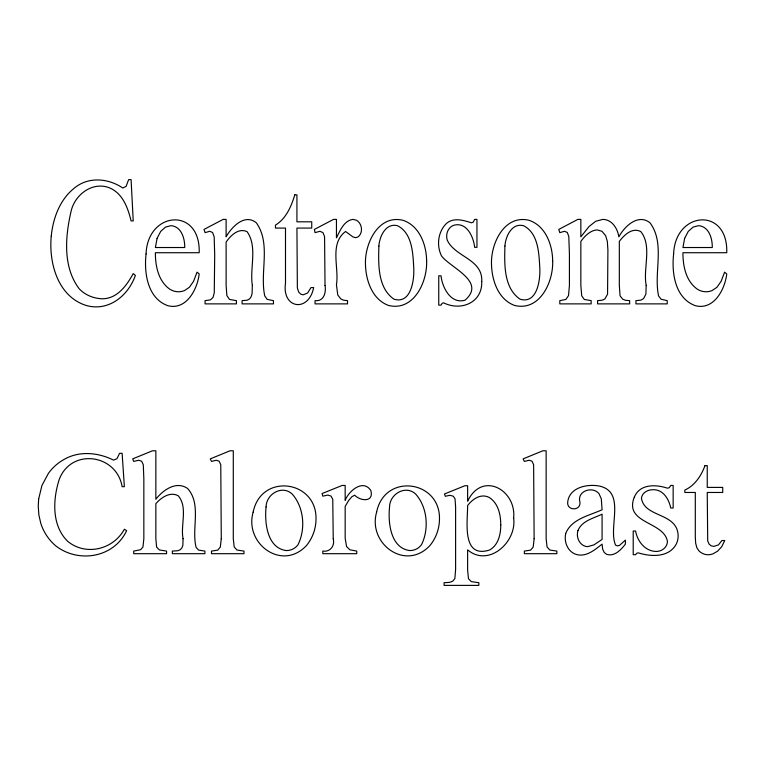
<?xml version="1.0" encoding="UTF-8"?>
<svg xmlns="http://www.w3.org/2000/svg" width="765" height="765" viewBox="0 0 765 765"><rect width="100%" height="100%" fill="white"/><g stroke="black" fill="none" stroke-linecap="round" stroke-linejoin="round"><path stroke-width="1.15" d="M183.065 538.713L182.845 545.512L181.85 547.931L180.311 549.672L177.796 550.733L172.355 551.087L172.355 553.688L204.915 553.688L204.915 551.087L198.546 550.073L196.089 547.319C191.327 528.347 201.74 504.546 187.693 488.558C176.294 480.468 162.993 490.078 155.85 499.268L155.85 450.776L152.522 450.776L132.689 458.885L133.703 461.419L138.628 460.262L141.63 461.199L143.294 464.747L143.839 478.718L143.839 538.713L142.969 546.956L140.655 549.71L133.703 551.087L133.703 553.688L166.56 553.688L166.56 551.087L159.436 549.968L156.615 547.176L155.85 538.713L155.85 503.686C161.128 497.594 170.26 491.159 178.36 495.902C188.027 507.358 180.358 525.259 183.065 538.713M252.345 285.326L252.068 293.75L251.111 296.743L249.61 298.905L247.181 300.215L242.103 300.645L242.103 303.877L273.459 303.877L273.459 300.645L267.195 299.392L264.738 295.902C259.631 272.111 271.298 243.796 256.294 222.749C244.609 213.311 231.747 226.947 226.115 236.768L226.115 219.392L223.141 219.392L204.035 229.423L205.077 232.646L209.715 231.307L212.584 232.474L214.171 236.863L214.697 254.869L214.267 292.842L212.995 297.47L210.518 299.851L205.077 300.645L205.077 303.877L236.423 303.877L236.423 300.645L229.538 299.44L226.88 295.634L226.115 285.326L226.115 242.056C230.628 235.563 238.498 227.616 247.076 231.671C257.834 246.846 249.543 268.142 252.345 285.326M646.186 285.326L645.909 294.018L643.623 298.589L640.888 300.138L635.935 300.645L635.935 303.877L667.223 303.877L667.223 300.645L661.132 299.258L658.569 295.902C653.482 272.149 665.483 243.528 649.954 222.749C637.981 213.311 624.441 226.459 618.847 236.863C617.585 228.563 612.153 219.545 602.858 219.392L595.725 221.267L589.012 226.555L580.845 236.863L580.845 219.392L577.871 219.392L558.766 229.423L559.798 232.646L564.436 231.307L567.276 232.426L568.797 236.5L569.428 253.97L569.428 285.326L568.519 295.586L565.89 299.44L559.798 300.645L559.798 303.877L591.154 303.877L591.154 300.645L584.269 299.44L581.706 295.806L580.845 285.326L580.845 241.338C584.843 236.05 590.102 230.418 597.111 229.873L601.969 231.307L605.622 235.601L607.334 241.405L607.907 250.031L607.563 294.2L604.828 299.039L602.036 300.243L597.589 300.645L597.589 303.877L629.643 303.877L629.643 300.645L625.502 300.301L622.787 299.258L620.052 295.806L619.325 285.326L619.325 241.338C624.259 235.065 632.139 227.09 640.802 231.575C652.382 246.101 642.868 268.563 646.186 285.326M325.02 285.422C326.349 292.354 323.853 301.793 315.056 300.645L315.056 303.877L347.52 303.877L347.52 300.645L343.734 300.243L340.941 299.039L337.757 295.003L336.447 284.704C339.297 267.779 329.093 243.586 345.579 231.489L352.904 236.892L355.476 237.666L357.8 237.064C363.557 233.019 362.256 223.342 356.261 220.138L352.78 219.392C343.762 220.817 340.109 230.695 336.447 237.848L336.447 219.392L333.54 219.392L314.367 229.423L315.056 232.646L319.904 231.307L322.916 232.56L324.57 236.548L325.02 285.422M51.255 236.108C48.692 262.586 57.633 296.007 85.537 305.254C108.028 312.197 128.233 296.017 135.376 275.381L133.225 273.593C126.636 285.603 117.035 299.115 101.735 298.771C93.263 298.331 85.011 294.994 79.168 288.74C62.74 267.033 65.216 236.873 70.973 211.771C74.482 194.654 92.948 180.741 110.074 188.104C122.916 193.803 128.032 208.223 131.083 220.913L133.225 220.913L131.083 179.612L128.663 179.612L126.101 186.335L122.849 188.037C108.429 178.255 88.482 176.342 74.501 187.989C59.871 199.445 53.053 218.121 51.255 236.108M146.067 253.97C143.944 272.78 147.425 298.235 167.726 305.665C186.335 310.561 197.418 289.323 199.187 273.947L197.045 272.158L193.555 281.329L189.328 287.344L184.317 290.671A15.941 15.941 0 0 1 169.754 289.18C158.279 281.042 155.333 265.952 155.381 252.718L199.187 252.718C200.669 206.607 147.511 210.901 146.067 253.97M333.234 538.78C335.08 545.827 330.193 552.273 322.811 551.087L322.811 553.688L356.748 553.688L356.748 551.087L349.873 549.786L346.545 546.526L345.168 538.206L345.168 506.43L348.591 500.587L351.9 496.667L354.721 495.213C360.497 501.305 374.238 502.452 370.796 490.48C363.079 478.661 348.649 491.034 345.168 500.358L345.168 485.45L342.137 485.45L322.084 493.549L322.811 496.16L327.879 495.07L331.025 496.083L332.765 499.306L333.234 538.78M673.63 253.97C671.498 272.78 674.988 298.235 695.289 305.665C713.898 310.561 724.981 289.323 726.75 273.947L724.608 272.158L721.118 281.329L716.891 287.344L711.88 290.671A15.941 15.941 0 0 1 697.317 289.18C685.832 281.042 682.896 265.952 682.935 252.718L726.75 252.718C728.232 206.607 675.074 210.901 673.63 253.97M38.661 498.943L38.25 506.143L38.872 514.96L40.746 523.183A49.256 49.256 0 0 0 55.615 545.761C78.336 563.556 114.004 557.819 126.617 530.681L124.37 529.227C113.316 549.528 86.062 556.27 67.846 541.467C51.465 525.622 52.795 499.411 59.278 479.292C71.403 447.697 116.634 454.094 122.123 486.674L124.37 486.674L122.123 453.31L119.598 453.31L116.921 458.742L113.516 460.119C97.786 452.249 78.403 450.537 62.969 460.081A46.866 46.866 0 0 0 48.444 473.344L41.951 485.45L38.661 498.943M378.895 246.024C378.369 263.829 377.48 287.917 394.042 299.211C411.293 304.355 414.362 279.55 413.76 268.219C412.957 253.626 412.45 233.354 397.599 225.752C385.847 222.567 379.497 236.404 378.895 246.024M504.929 246.024C504.412 263.829 503.523 287.917 520.085 299.211C537.336 304.355 540.406 279.55 539.803 268.219C539 253.626 538.484 233.354 523.643 225.752C511.89 222.567 505.531 236.404 504.929 246.024M500.769 524.962C500.759 534.286 498.426 544.919 489.734 549.968C461.295 559.091 467.721 521.089 467.625 505.493C472.588 499.086 480.736 493.243 489.045 497.355C498.35 503.112 500.721 514.778 500.769 524.962M266.086 506.956C264.451 522.38 266.956 548.142 286.406 550.58A14.124 14.124 0 0 0 297.987 544.785C305.79 529.198 304.059 507.31 292.201 494.056C282.161 484.589 266.182 494.027 266.086 506.956M389.557 506.956C387.912 522.38 390.427 548.142 409.868 550.58A14.124 14.124 0 0 0 421.448 544.785C429.251 529.198 427.52 507.31 415.663 494.056C405.622 484.589 389.643 494.027 389.557 506.956M513.65 518.154C517.016 541.945 488.606 567.754 467.625 549.853L467.625 570.049L468.457 578.694L471.345 581.63L478.842 582.71L478.842 585.388L444.102 585.388L444.102 582.71L449.6 582.366L452.717 581.19L454.85 578.627L455.605 569.609L455.605 506.937L455.032 498.761L453.186 496.16L449.744 495.29L445.335 496.303L444.465 493.989L464.871 485.737L467.625 485.737L467.625 501.218C482.055 470.685 516.528 489.83 513.65 518.154M481.73 281.472C482.6 302.605 461.046 311.546 443.518 302.797L442.103 303.38L441.032 305.13L438.747 305.13L438.747 275.83L441.032 275.83C442.275 287.592 450.824 304.384 465.024 300.186C486.454 281.635 451.015 268.238 441.587 256.036C436.213 245.536 438.01 231.384 446.712 223.217C453.961 217.26 463.466 220.301 471.479 222.797L473.21 222.166L474.663 219.392L476.949 219.392L476.949 247.344L474.663 247.344C473.478 236.557 466.411 221.047 453.052 225.503C447.668 228.075 445.584 234.453 447.19 240C454.668 257.011 483.021 258.991 481.73 281.472M426.631 261.314C427.3 282.228 413.616 311.565 388.553 305.455C371.972 299.402 365.651 279.885 365.45 263.648C364.876 243.174 378.455 214.41 402.954 220.272C419.631 225.857 426.583 245.077 426.631 261.314M552.674 261.314C553.334 282.228 539.66 311.565 514.596 305.455C498.005 299.402 491.694 279.885 491.484 263.648C490.92 243.174 504.498 214.41 528.998 220.272C545.665 225.857 552.626 245.077 552.674 261.314M221.276 538.713L220.33 547.032L217.729 550.14L211.503 551.087L211.503 553.688L243.997 553.688L243.997 551.087L236.978 550.035L234.195 546.956L233.287 538.713L233.287 450.776L230.036 450.776L210.27 458.885L211.503 461.419L216.285 460.262L219.144 461.199L220.769 464.709L221.276 538.713M534.133 538.713L533.186 547.032L530.585 550.14L524.36 551.087L524.36 553.688L556.853 553.688L556.853 551.087L549.834 550.035L547.052 546.956L546.143 538.713L546.143 450.776L542.892 450.776L523.126 458.885L524.36 461.419L529.141 460.262L532 461.199L533.626 464.709L534.133 538.713M565.718 533.463C563.977 541.324 567.047 550.379 574.687 553.889C585.225 558.144 594.367 550.207 602.084 544.135L602.667 549.203L604.254 552.531L606.721 554.376C614.572 556.815 621.065 549.719 625.388 544.135L625.388 540.09L619.526 545.369L617.498 545.875L615.586 545.149C607.821 527.554 626.124 492.526 599.99 486.186C587.797 483.557 569.294 487.2 567.707 502.089C566.607 510.991 581.027 511.106 579.937 502.165C576.686 491.053 592.273 485.813 598.938 493.549L601.3 498.799L602.084 509.758C589.318 515.591 571.484 518.899 565.718 533.463M253.167 512.101C243.978 543.619 282.209 571.914 306.66 545.33A42.295 42.295 0 0 0 316.012 519.311C317.131 480.238 261.161 472.445 253.167 512.101M376.629 512.101C367.449 543.619 405.68 571.914 430.121 545.33A42.295 42.295 0 0 0 439.473 519.311C440.592 480.238 384.623 472.445 376.629 512.101M577.948 530.623C575.758 537.441 579.927 546.287 587.616 546.669L593.984 544.862L602.084 539.43L602.084 514.176C593.535 518.335 581.84 520.755 577.948 530.623M157.083 238.345L155.381 247.525L184.728 247.525C184.901 238.661 181.506 226.459 170.949 225.665L165.508 227.109L160.669 231.441L157.083 238.345M634.319 497.116C623.666 523.767 664.125 521.261 667.434 541.457C667.338 547.357 661.782 551.536 656.15 551.45C645.038 551.23 637.408 541.266 635.591 531.034L633.21 531.034L633.21 554.702L635.591 554.702L636.719 553.296L638.201 552.818C651.178 556.92 669.193 557.723 676.442 543.772A19.049 19.049 0 0 0 677.226 530.021C671.641 512.98 644.388 516.289 641.452 498.331C641.892 492.794 647.649 489.677 652.746 489.715C663.121 489.237 668.897 499.076 670.762 508.027L673.152 508.027L673.152 485.45L670.762 485.45L669.251 487.688L667.434 488.194C655.911 484.293 639.779 483.767 634.319 497.116M684.637 238.345L682.935 247.525L712.282 247.525C712.464 238.661 709.069 226.459 698.512 225.665L693.071 227.109L688.232 231.441L684.637 238.345M294.774 194.845C291.331 206.33 286.158 218.608 275.467 225.12L275.467 228.075L285.498 228.075L285.498 283.27C281.759 308.639 308.611 312.952 313.669 287.573L310.973 287.573L307.654 292.985L303.217 294.821L300.702 294.133L298.685 292.048L297.365 287.975L296.925 228.075L311.738 228.075L311.738 221.812L296.925 221.812L296.925 194.845L294.774 194.845M704.995 465.617C701.295 475.687 694.888 485.517 684.809 490.078L684.809 492.469L695.299 492.469L695.299 537.049L695.681 543.274L696.819 547.644L698.751 550.685A12.871 12.871 0 0 0 712.884 553.879L717.589 551.192L721.701 546.736L724.751 540.52L721.931 540.52L718.459 544.9L713.831 546.382L711.192 545.818L709.088 544.135L707.702 540.845L707.243 492.469L722.724 492.469L722.724 487.401L707.243 487.401L707.243 465.617L704.995 465.617"/></g></svg>
